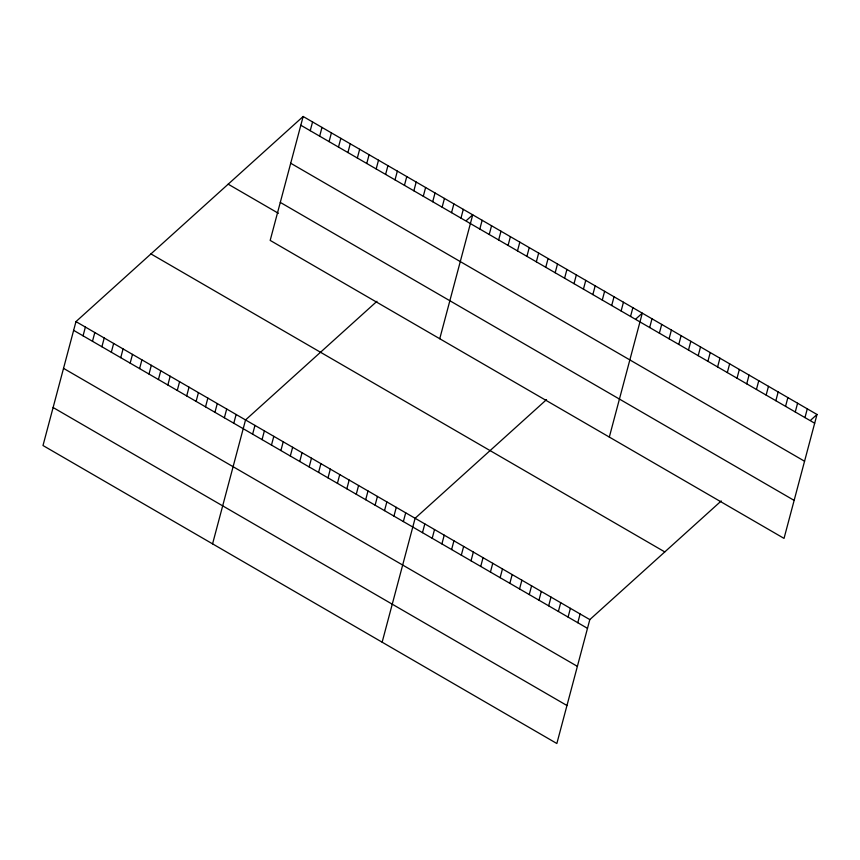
<?xml version="1.0" encoding="UTF-8"?>
<svg xmlns="http://www.w3.org/2000/svg" width="860" height="860" viewBox="0 0 860 860"><rect width="100%" height="100%" fill="white"/><g stroke="black" fill="none" stroke-linecap="round" stroke-linejoin="round"><path stroke-width="1.29" d="M303.15 116.487L270.18 240.402L784.03 538.392L817 414.477L303.15 116.487L75.97 321.608L43 445.523L556.85 743.513L589.82 619.598L721.239 500.95M83.065 335.819L85.387 327.069M92.482 341.291L94.815 332.53M101.899 346.752L104.232 338.002M111.327 352.213L113.649 343.462M120.744 357.674L123.077 348.923M130.161 363.135L132.494 354.385M139.589 368.607L141.911 359.856M149.006 374.068L151.338 365.317M158.423 379.529L160.755 370.778M167.85 384.99L170.173 376.239M177.268 390.451L179.6 381.7M186.684 395.923L189.017 387.172M196.112 401.383L198.434 392.633M205.529 406.844L207.862 398.094M214.946 412.305L217.279 403.555M224.374 417.767L226.696 409.016M310.234 130.698L312.567 121.948M233.791 423.238L236.124 414.488M319.662 136.17L321.984 127.409M212.571 543.853L245.541 419.949L376.959 301.29M329.079 141.631L331.412 132.881M252.636 434.16L254.958 425.41M338.496 147.092L340.829 138.342M262.053 439.621L264.385 430.871M347.924 152.553L350.246 143.803M271.47 445.093L273.802 436.332M357.341 158.014L359.673 149.264M280.897 450.554L283.219 441.803M366.758 163.486L369.09 154.725M290.315 456.015L292.647 447.264M376.185 168.947L378.507 160.197M299.742 461.476L302.064 452.725M385.602 174.408L387.935 165.657M309.159 466.937L311.481 458.187M395.019 179.869L397.352 171.119M318.576 472.409L320.909 463.647M404.447 185.33L406.769 176.579M328.004 477.87L330.326 469.119M413.864 190.802L416.197 182.041M337.421 483.331L339.743 474.58M423.292 196.263L425.614 187.512M346.838 488.792L349.171 480.041M432.709 201.724L435.031 192.973M356.266 494.253L358.588 485.502M442.126 207.185L444.459 198.434M365.683 499.724L368.005 490.963M451.554 212.646L453.876 203.895M375.1 505.185L377.433 496.435M460.971 218.118L463.293 209.356M384.527 510.646L386.849 501.896M439.75 338.733L472.721 214.828L466.475 220.461M393.944 516.107L396.277 507.357M479.815 229.04L482.137 220.289M403.362 521.568L405.694 512.818M489.233 234.5L491.554 225.75M382.141 642.194L415.111 518.279L546.53 399.631M498.649 239.962L500.982 231.211M422.486 532.663L424.818 523.912M508.077 245.433L510.399 236.683M432.193 538.295L434.526 529.545M517.494 250.894L519.827 242.144M441.9 543.918L444.233 535.167M526.911 256.355L529.244 247.605M451.608 549.551L453.94 540.8M536.339 261.816L538.661 253.066M461.315 555.184L463.647 546.423M545.756 267.277L548.089 258.527M471.022 560.806L473.355 552.055M555.173 272.749L557.506 263.998M480.729 566.439L483.051 557.688M564.601 278.21L566.923 269.459M490.437 572.061L492.758 563.311M574.018 283.671L576.351 274.921M500.144 577.694L502.466 568.944M583.435 289.132L585.767 280.381M509.851 583.327L512.173 574.566M592.862 294.593L595.184 285.842M519.548 588.949L521.88 580.199M602.279 300.065L604.612 291.314M529.255 594.582L531.587 585.832M611.696 305.526L614.029 296.775M538.962 600.205L541.295 591.454M621.124 310.987L623.446 302.236M548.669 605.838L551.002 597.087M630.541 316.448L632.874 307.697M558.376 611.471L560.709 602.72M609.321 437.073L642.291 313.158L636.045 318.802M568.084 617.093L570.406 608.342M649.665 327.542L651.998 318.791M577.791 622.726L580.113 613.976M659.373 333.175L661.705 324.424M669.08 338.797L671.413 330.046M678.787 344.43L681.109 335.679M688.495 350.063L690.817 341.302M698.202 355.685L700.524 346.935M707.909 361.318L710.231 352.568M717.605 366.94L719.938 358.19M727.313 372.573L729.645 363.823M737.02 378.207L739.353 369.445M746.727 383.829L749.06 375.078M756.434 389.462L758.767 380.711M766.142 395.084L768.475 386.333M775.849 400.717L778.171 391.966M785.556 406.35L787.878 397.589M795.263 411.972L797.586 403.222M804.96 417.605L807.293 408.855M810.754 420.121L817 414.477M300.817 125.237L814.667 423.227M290.702 163.239L804.562 461.239M280.285 202.401L794.145 500.391M228.179 184.18L278.425 213.312M150.941 253.915L664.791 551.916M75.97 321.608L589.82 619.598M73.638 330.358L587.498 628.348M63.532 368.36L577.383 666.36M53.116 407.522L566.966 705.512"/></g></svg>
